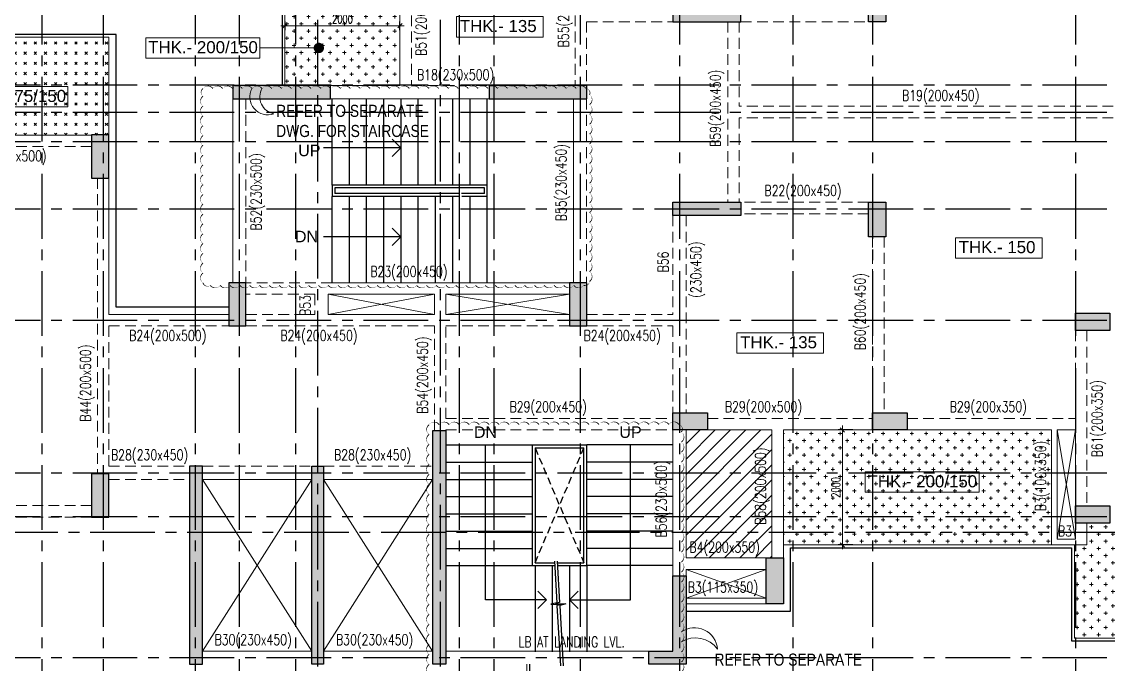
# Model space of a CAD drawing. Header units: millimetres. Extents: x 1255966 to 1543012, y 318612 to 465611.
# Drawn here: x 1376494 to 1395403, y 346053 to 357228 of the extents above; entities that cross this region are included whole.
import ezdxf

# ---------------------------------------------------------------- set-up
doc = ezdxf.new("R2010")
doc.units = ezdxf.units.MM
doc.header["$LTSCALE"] = 500
doc.header["$MEASUREMENT"] = 0
doc.header["$PDMODE"] = 34
doc.linetypes.add('HIDDEN', pattern=[0.375, 0.25, -0.125])
doc.linetypes.add('Site$0$CENTER2', pattern=[1.125, 0.75, -0.125, 0.125, -0.125])
doc.layers.get('Defpoints').update_dxf_attribs({"lineweight": 0})
for name, color, linetype, lineweight in [('ARROW', 1, 'Continuous', 0), ('CALL', 1, 'Continuous', 18), ('CUT OUT', 1, 'Continuous', 13), ('dim-M', 1, 'Continuous', 15), ('HATCH', 1, 'Continuous', 5), ('REVISION', 1, 'Continuous', 5), ('TEXT 01', 3, 'Continuous', 15), ('TOWER AREA BEAM..', 3, 'Continuous', 20), ('TOWER COL HATCH', 253, 'Continuous', 20)]:
    doc.layers.add(name, color=color, linetype=linetype, lineweight=lineweight)
for name, color, linetype in [('CUTOUT', 8, 'HIDDEN'), ('GRID', 7, 'Continuous'), ('S-COLUMN-HATCH', 253, 'Continuous'), ('S-FRAMING PLAN', 4, 'Continuous'), ('T BEAM N', 3, 'Continuous'), ('TEXT-RM NAME', 6, 'Continuous'), ('TOWER AREA COLUMN.', 6, 'Continuous')]:
    doc.layers.add(name, color=color, linetype=linetype)
for name, color, linetype, true_color in [('PROJECTION', 7, 'HIDDEN', 0xff4000), ('RAILING', 7, 'Continuous', 0xadadad), ('STAIR', 7, 'Continuous', 0x3f4f7f)]:
    doc.layers.add(name, color=color, linetype=linetype, true_color=true_color)
doc.styles.add('1.100', font='ARIALN.TTF')
doc.styles.add('2MM', font='romans.shx', dxfattribs={"width": 0.7})
doc.styles.add('ABHI', font='arial.ttf')
doc.styles.add('ARIAL', font='arial.ttf')
doc.styles.add('S-T', font='romans.shx')
doc.dimstyles.new('RAJESH', dxfattribs={"dimtxt": 200, "dimasz": 180, "dimexe": 100, "dimexo": 250, "dimgap": 50, "dimtad": 2, "dimdec": 0, "dimrnd": 5, "dimzin": 1, "dimdsep": 46, "dimtxsty": '2MM', "dimblk": 'OBLIQUE', "dimcen": 0, "dimdle": 100, "dimclrd": 1, "dimclre": 1, "dimclrt": 3, "dimadec": 0, "dimazin": 0, "dimtfac": 1, "dimtdec": 0, "dimtix": 1, "dimtmove": 2, "dimatfit": 3, "dimfxl": 1, "dimtolj": 1, "dimlwd": -1, "dimarcsym": 0})
pattern_1 = [(90, (-1381890.62, -304839.69), (-125, 125), [62.5, -187.5]), (180, (-1381859.37, -304808.44), (-125, -125), [62.5, -187.5])]

# ---------------------------------------------------------------- blocks, each defined once
blk = doc.blocks.new('A$Ca8bcdc7a')
at = {"layer": 'HATCH', "ltscale": 10}
h = blk.add_hatch(dxfattribs=at)
h.set_pattern_fill('CROSS', color=1, scale=500, angle=90)
h.set_pattern_definition(pattern_1)
h.paths.add_polyline_path([(1185, 435), (0, 435), (0, 0), (-230, 0), (-815, 0), (-815, -1410), (-25, -1410), (1185, -1410)])
h = blk.add_hatch(dxfattribs=at)
h.set_pattern_fill('CROSS', color=1, scale=500, angle=45)
h.set_pattern_definition([(45, (-1381890.62, -304839.69), (0, 176.776695), [62.5, -187.5]), (135, (-1381846.42, -304839.69), (-176.776695, 1e-14), [62.5, -187.5])])
h.paths.add_polyline_path([(-7395, -2270), (-3880, -2270), (-3880, -570), (-7510, -570), (-7510, -770), (-7395, -770)])
h = blk.add_hatch(dxfattribs=at)
h.set_pattern_fill('ANSI31', color=1, scale=1500)
h.set_pattern_definition([(45, (-1381890.62, -304839.69), (-132.582521, 132.582521), [])])
h.paths.add_polyline_path([(7660, -7400), (6685, -7400), (6165, -7400), (6167, -9625), (7660, -9625)])
h = blk.add_hatch(dxfattribs=at)
h.set_pattern_fill('CROSS', color=1, scale=500, angle=90)
h.set_pattern_definition(pattern_1)
h.paths.add_polyline_path([(12525, -7400), (10160, -7400), (9410, -7400), (7860, -7400), (7860, -9400), (12525, -9400)])
h = blk.add_hatch(dxfattribs=at)
h.set_pattern_fill('CROSS', color=1, scale=500, angle=90)
h.set_pattern_definition(pattern_1)
h.paths.add_polyline_path([(18030, -9020), (13690, -9020), (13140, -9020), (13140, -9400), (12925, -9400), (12925, -11020), (18030, -11020)])
at = {"layer": 'CUT OUT', "color": 1, "ltscale": 10}
for p, q in [((-65, -5390), (1785, -5040)), ((-65, -5040), (1785, -5390)), ((1985, -5390), (4135, -5040)), ((1985, -5040), (4135, -5390)), ((12940, -7400), (12625, -9300)), ((12625, -7400), (12940, -9300)), ((-2250, -11245), (-347, -8260)), ((-2250, -8260), (-347, -11245)), ((-147, -11245), (1755, -8260)), ((-147, -8260), (1755, -11245)), ((7560, -9825), (6165, -10325)), ((6165, -9825), (7560, -10325))]:
    blk.add_line(p, q, dxfattribs=at)
at = {"layer": 'S-FRAMING PLAN', "color": 3, "linetype": 'ByBlock', "lineweight": 20, "ltscale": 10}
for p, q in [((1185, 435), (1185, -1410)), ((-815, 0), (-815, -1410)), ((-25, -1410), (1185, -1410)), ((-1725, -1640), (-1725, -4840)), ((-25, -1640), (2735, -1640)), ((4205, -1640), (4205, -4840)), ((-4180, -2270), (-7395, -2270)), ((-3880, -3020), (-3880, -5390)), ((4135, -4840), (5, -4840)), ((-65, -5040), (-65, -5390)), ((1785, -5040), (-65, -5040)), ((1785, -5390), (1785, -5040)), ((4135, -5040), (1985, -5040)), ((1985, -5390), (1985, -5040)), ((-3880, -5390), (-1795, -5390)), ((-65, -5390), (1785, -5390)), ((1985, -5390), (4135, -5390)), ((5935, -7400), (5935, -9940)), ((6165, -7400), (6165, -9625)), ((6535, -7400), (7660, -7400)), ((7660, -7400), (7660, -9625)), ((7860, -7400), (7860, -9625)), ((7860, -7400), (9410, -7400)), ((10010, -7400), (12525, -7400)), ((12525, -7400), (12525, -9400)), ((12625, -7400), (12625, -9300)), ((12625, -7400), (12940, -7400)), ((12940, -7400), (12940, -8720)), ((-2250, -8260), (-347, -8260)), ((-147, -8260), (1755, -8260)), ((12940, -9020), (12940, -9300)), ((13140, -9020), (13140, -9400)), ((7860, -9400), (12525, -9400)), ((12525, -9400), (13140, -9400)), ((12625, -9300), (12940, -9300)), ((6165, -9625), (7560, -9625)), ((6165, -9825), (7560, -9825)), ((7560, -10325), (6165, -10325)), ((7560, -10425), (6165, -10425)), ((-347, -11245), (-2250, -11245)), ((1755, -11245), (-147, -11245)), ((3395, -11475), (3395, -13425))]:
    blk.add_line(p, q, dxfattribs=at)
at = {"layer": 'S-FRAMING PLAN', "color": 1, "linetype": 'ByBlock', "lineweight": 20, "ltscale": 10}
blk.add_line((5515, -11245), (1985, -11245), dxfattribs=at)
at = {"layer": 'S-FRAMING PLAN', "color": 3, "linetype": 'ByBlock', "lineweight": 20, "ltscale": 10}
for points in [[(-3880, -2270), (-3880, -570), (-7510, -570), (-7510, -770)], [(18030, -9020), (18030, -11020), (12925, -11020), (12925, -9400)]]:
    blk.add_lwpolyline(points, dxfattribs=at)
at = {"layer": 'TOWER AREA BEAM..', "color": 3, "linetype": 'HIDDEN', "ltscale": 1.5}
for p, q in [((1385, 935), (1385, -1410)), ((4235, 935), (4235, -1410)), ((4435, -300), (4435, -1410)), ((4435, -300), (5935, -300)), ((6889, -300), (6889, -3440)), ((7089, -300), (7089, -1770)), ((7119, -300), (9340, -300)), ((1385, -1410), (2735, -1410)), ((-1495, -1640), (-1495, -4840)), ((4435, -1640), (4435, -4840)), ((13880, -1770), (7089, -1770)), ((13880, -1970), (7089, -1970)), ((7089, -1970), (7089, -3440)), ((-4180, -2470), (-7395, -2470)), ((-4080, -3020), (-4080, -8165)), ((9340, -3440), (7119, -3440)), ((5935, -3670), (5935, -5390)), ((6165, -3670), (6165, -7100)), ((9340, -3640), (7119, -3640)), ((9410, -4040), (9410, -7100)), ((9610, -4040), (9610, -7100)), ((5, -4840), (-1495, -4840)), ((-295, -5040), (-1495, -5040)), ((-295, -5040), (-295, -5390)), ((-1495, -5390), (-295, -5390)), ((4435, -5390), (5935, -5390)), ((-3880, -5590), (-1795, -5590)), ((-3880, -5590), (-3880, -8030)), ((-1495, -5590), (1785, -5590)), ((1785, -7410), (1785, -5590)), ((1985, -5590), (4135, -5590)), ((1985, -7200), (1985, -5590)), ((4435, -5590), (5935, -5590)), ((5935, -5590), (5935, -7100)), ((12940, -5670), (12940, -7200)), ((13140, -5670), (13140, -8720)), ((1985, -7200), (5935, -7200)), ((6535, -7200), (9410, -7200)), ((10010, -7200), (12940, -7200)), ((1985, -7400), (5935, -7400)), ((1985, -7410), (1985, -7400)), ((-3880, -8030), (-2480, -8030)), ((-2250, -8030), (-347, -8030)), ((-147, -8030), (1755, -8030)), ((-3880, -8260), (-2480, -8260)), ((-4180, -8715), (-9305, -8715)), ((-4180, -8915), (-5670, -8915)), ((6165, -9825), (6165, -9940))]:
    blk.add_line(p, q, dxfattribs=at)
blk = doc.blocks.new('_Open90')
at = {"color": 0, "linetype": 'ByBlock', "lineweight": -2}
for p, q in [((0, 0), (-1, 0)), ((-0.5, 0.5), (0, 0)), ((0, 0), (-0.5, -0.5))]:
    blk.add_line(p, q, dxfattribs=at)
blk = doc.blocks.new('EEE')
at = {"layer": 'GRID', "color": 16, "linetype": 'Site$0$CENTER2', "ltscale": 3}
for points in [[(1376845.6, 258923.2), (1376845.6, 223711.9)], [(1377910.6, 258923.2), (1377910.6, 223711.9)], [(1379510.6, 258923.2), (1379510.6, 223711.9)], [(1380280.6, 258923.2), (1380280.6, 223711.9)], [(1381260.6, 258923.2), (1381260.6, 223711.9)], [(1382164.8, 258923.2), (1381643.1, 258229.8), (1381643.1, 223711.9)], [(1383253.9, 258923.2), (1383775.6, 258229.8), (1383775.6, 223711.9)], [(1384105.6, 258923.2), (1384105.6, 223711.9)], [(1384710.6, 258923.2), (1384710.6, 223711.9)], [(1386210.6, 258923.2), (1386210.6, 223711.9)], [(1387940.6, 258923.2), (1387940.6, 223711.9)], [(1389915.6, 258923.2), (1389915.6, 223711.9)], [(1391300.6, 258923.2), (1391300.6, 223711.9)], [(1394830.6, 258923.2), (1394830.6, 223711.9)], [(1363880.9, 245284), (1442964.5, 245284)], [(1363880.9, 244813.8), (1442964.5, 244813.8)], [(1363880.9, 244299), (1442964.5, 244299)], [(1363880.9, 243128.8), (1442964.5, 243128.8)], [(1363880.9, 241193.8), (1442964.5, 241193.8)], [(1363880.9, 238538.8), (1442964.5, 238538.8)], [(1363880.9, 237778.8), (1442964.5, 237778.8)], [(1363880.9, 236875.5), (1364185.2, 237504), (1442964.5, 237504)], [(1363880.9, 235324.1), (1442964.5, 235324.1)]]:
    blk.add_lwpolyline(points, dxfattribs=at)
blk = doc.blocks.new('3tgra')
at = {"layer": 'TOWER COL HATCH'}
h = blk.add_hatch(color=253, dxfattribs=at)
h.dxf.hatch_style = 1
h.paths.add_polyline_path([(1391531, 85842), (1391231, 85842), (1391231, 86442), (1391531, 86442)])
h = blk.add_hatch(color=253, dxfattribs=at)
h.dxf.hatch_style = 1
h.paths.add_polyline_path([(1389011, 85842), (1389011, 86072), (1387826, 86072), (1387826, 85842)])
h = blk.add_hatch(color=253, dxfattribs=at)
h.dxf.hatch_style = 1
h.paths.add_polyline_path([(1381866, 84502), (1381866, 84732), (1380166, 84732), (1380166, 84502)])
h = blk.add_hatch(color=253, dxfattribs=at)
h.dxf.hatch_style = 1
h.paths.add_polyline_path([(1386326, 84502), (1386326, 84732), (1384626, 84732), (1384626, 84502)])
h = blk.add_hatch(color=253, dxfattribs=at)
h.dxf.hatch_style = 1
h.paths.add_polyline_path([(1377711, 83122), (1378011, 83122), (1378011, 83872), (1377711, 83872)])
h = blk.add_hatch(color=253, dxfattribs=at)
h.dxf.hatch_style = 1
h.paths.add_polyline_path([(1389010, 82702), (1389010, 82472), (1387826, 82472), (1387826, 82702)])
h = blk.add_hatch(color=253, dxfattribs=at)
h.dxf.hatch_style = 1
h.paths.add_polyline_path([(1391231, 82702), (1391531, 82702), (1391531, 82102), (1391231, 82102)])
h = blk.add_hatch(color=253, dxfattribs=at)
h.dxf.hatch_style = 1
h.paths.add_polyline_path([(1380096, 80552), (1380396, 80552), (1380396, 81302), (1380096, 81302)])
h = blk.add_hatch(color=253, dxfattribs=at)
h.dxf.hatch_style = 1
h.paths.add_polyline_path([(1386026, 80552), (1386326, 80552), (1386326, 81302), (1386026, 81302)])
h = blk.add_hatch(color=253, dxfattribs=at)
h.dxf.hatch_style = 1
h.paths.add_polyline_path([(1395431, 80772), (1395431, 80472), (1394831, 80472), (1394831, 80772)])
h = blk.add_hatch(color=253, dxfattribs=at)
h.dxf.hatch_style = 1
h.paths.add_polyline_path([(1388426, 79042), (1388426, 78742), (1387826, 78742), (1387826, 79042)])
h = blk.add_hatch(color=253, dxfattribs=at)
h.dxf.hatch_style = 1
h.paths.add_polyline_path([(1391901, 79042), (1391901, 78742), (1391301, 78742), (1391301, 79042)])
h = blk.add_hatch(color=253, dxfattribs=at)
h.dxf.hatch_style = 1
h.paths.add_polyline_path([(1383876, 78732), (1383876, 74667), (1383646, 74667), (1383646, 77882), (1383646, 78112), (1383646, 78732)])
h = blk.add_hatch(color=253, dxfattribs=at)
h.dxf.hatch_style = 1
h.paths.add_polyline_path([(1379641, 78112), (1379411, 78112), (1379411, 74667), (1379641, 74667), (1379641, 77882)])
h = blk.add_hatch(color=253, dxfattribs=at)
h.dxf.hatch_style = 1
h.paths.add_polyline_path([(1381543, 78112), (1381743, 78112), (1381743, 77882), (1381743, 74667), (1381543, 74667), (1381543, 77882)])
h = blk.add_hatch(color=253, dxfattribs=at)
h.dxf.hatch_style = 1
h.paths.add_polyline_path([(1377711, 77227), (1378011, 77227), (1378011, 77977), (1377711, 77977)])
h = blk.add_hatch(color=253, dxfattribs=at)
h.dxf.hatch_style = 1
h.paths.add_polyline_path([(1395431, 77422), (1395431, 77122), (1394831, 77122), (1394831, 77422)])
h = blk.add_hatch(color=253, dxfattribs=at)
h.dxf.hatch_style = 1
h.paths.add_polyline_path([(1389451, 76517), (1389751, 76517), (1389751, 75717), (1389451, 75717)])
h = blk.add_hatch(color=253, dxfattribs=at)
h.dxf.hatch_style = 1
h.paths.add_polyline_path([(1388056, 76202), (1388056, 74667), (1387406, 74667), (1387406, 74897), (1387826, 74897), (1387826, 76202)])
at = {"layer": 'TOWER AREA COLUMN.', "color": 4}
for points in [[(1391531, 85842), (1391231, 85842), (1391231, 86442), (1391531, 86442)], [(1389011, 85842), (1389011, 86072), (1387826, 86072), (1387826, 85842)], [(1381866, 84502), (1381866, 84732), (1380166, 84732), (1380166, 84502)], [(1386326, 84502), (1386326, 84732), (1384626, 84732), (1384626, 84502)], [(1377711, 83122), (1378011, 83122), (1378011, 83872), (1377711, 83872)], [(1389010, 82702), (1389010, 82472), (1387826, 82472), (1387826, 82702)], [(1391231, 82702), (1391531, 82702), (1391531, 82102), (1391231, 82102)], [(1380096, 80552), (1380396, 80552), (1380396, 81302), (1380096, 81302)], [(1386026, 80552), (1386326, 80552), (1386326, 81302), (1386026, 81302)], [(1395431, 80772), (1395431, 80472), (1394831, 80472), (1394831, 80772)], [(1388426, 79042), (1388426, 78742), (1387826, 78742), (1387826, 79042)], [(1391901, 79042), (1391901, 78742), (1391301, 78742), (1391301, 79042)], [(1377711, 77227), (1378011, 77227), (1378011, 77977), (1377711, 77977)], [(1395431, 77422), (1395431, 77122), (1394831, 77122), (1394831, 77422)], [(1389451, 76517), (1389751, 76517), (1389751, 75717), (1389451, 75717)]]:
    blk.add_lwpolyline(points, close=True, dxfattribs=at)
for points in [[(1383876, 78732), (1383876, 74667), (1383646, 74667), (1383646, 77882), (1383646, 77882), (1383646, 78112), (1383646, 78112), (1383646, 78732), (1383876, 78732)], [(1379641, 78112), (1379411, 78112), (1379411, 74667), (1379641, 74667), (1379641, 77882), (1379641, 77882), (1379641, 78112)], [(1381543, 78112), (1381743, 78112), (1381743, 77882), (1381743, 77882), (1381743, 74667), (1381543, 74667), (1381543, 77882), (1381543, 77882), (1381543, 78112)], [(1388056, 76202), (1388056, 74667), (1387406, 74667), (1387406, 74897), (1387826, 74897), (1387826, 76202), (1388056, 76202)]]:
    blk.add_lwpolyline(points, dxfattribs=at)
blk = doc.blocks.new('_Oblique')
at = {"color": 0, "linetype": 'ByBlock', "lineweight": -2}
blk.add_line((-0.5, -0.5), (0.5, 0.5), dxfattribs=at)
blk = doc.blocks.new('*D590')
at = {"layer": 'Defpoints', "color": 0, "ltscale": 100, "transparency": 16777216}
for p in [(1390995, 350128), (1390777, 348128), (1390995, 348128)]:
    blk.add_point(p, dxfattribs=at)
at = {"layer": 'dim-M', "color": 1, "ltscale": 100, "transparency": 16777216}
blk.add_line((1390777, 350203), (1390777, 348053), dxfattribs=at)
at = {"layer": 'dim-M', "color": 1, "lineweight": -2, "ltscale": 100, "transparency": 16777216}
for p, q in [((1390955, 350128), (1390702, 350128)), ((1390955, 348128), (1390702, 348128))]:
    blk.add_line(p, q, dxfattribs=at)
at = {"layer": 'dim-M', "color": 1, "ltscale": 100, "transparency": 16777216, "xscale": 75, "yscale": 75, "zscale": 75}
for p, rotation in [((1390777, 350128), 90), ((1390777, 348128), 270)]:
    blk.add_blockref('_Oblique', p, dxfattribs=dict(at, rotation=rotation))
at = {"layer": 'dim-M', "color": 3, "ltscale": 100, "transparency": 16777216, "insert": (1390662, 349128), "char_height": 150, "attachment_point": 5, "rotation": 90, "style": '2MM'}
blk.add_mtext('\\A1;2000', dxfattribs=at)
blk = doc.blocks.new('*D687')
at = {"layer": 'Defpoints', "color": 0, "ltscale": 100, "transparency": 16777216}
for p in [(1381076, 357040), (1383076, 357159), (1383076, 357040)]:
    blk.add_point(p, dxfattribs=at)
at = {"layer": 'dim-M', "color": 1, "lineweight": -2, "ltscale": 100, "transparency": 16777216}
for p, q in [((1381076, 357080), (1381076, 357234)), ((1383076, 357080), (1383076, 357234))]:
    blk.add_line(p, q, dxfattribs=at)
at = {"layer": 'dim-M', "color": 1, "ltscale": 100, "transparency": 16777216}
blk.add_line((1381001, 357159), (1383151, 357159), dxfattribs=at)
at = {"layer": 'dim-M', "color": 1, "ltscale": 100, "transparency": 16777216, "xscale": 75, "yscale": 75, "zscale": 75, "rotation": 180}
blk.add_blockref('_Oblique', (1381076, 357159), dxfattribs=at)
at = {"layer": 'dim-M', "color": 1, "ltscale": 100, "transparency": 16777216, "xscale": 75, "yscale": 75, "zscale": 75}
blk.add_blockref('_Oblique', (1383076, 357159), dxfattribs=at)
at = {"layer": 'dim-M', "color": 3, "ltscale": 100, "transparency": 16777216, "insert": (1382076, 357274), "char_height": 150, "attachment_point": 5, "style": '2MM'}
blk.add_mtext('\\A1;2000', dxfattribs=at)
blk = doc.blocks.new('A$C23cda4c2')
at = {"layer": 'CALL', "color": 7, "linetype": 'Continuous', "ltscale": 10}
blk.add_lwpolyline([(754, 0), (-754, 0), (-754, -355), (754, -355)], close=True, dxfattribs=at)
at = {"layer": 'TEXT 01', "color": 2, "linetype": 'Continuous', "style": 'ABHI'}
blk.add_text('THK.- 135', height=210, dxfattribs=at).set_placement((-697, -269, -4))

msp = doc.modelspace()

# ---------------------------------------------------------------- linework, layer by layer
at = {"layer": 'CALL', "color": 7, "linetype": 'Continuous', "ltscale": 10}
for points in [[(1380635.9, 356949.7), (1378656.7, 356949.7), (1378656.7, 356594.2), (1380635.9, 356594.2)], [(1377298.3, 356101.5), (1375319.1, 356101.5), (1375319.1, 355746.1), (1377298.3, 355746.1)], [(1393153.6, 349398.9), (1391174.4, 349398.9), (1391174.4, 349043.5), (1393153.6, 349043.5)]]:
    msp.add_lwpolyline(points, close=True, dxfattribs=at)
at = {"layer": 'CALL', "color": 7, "linetype": 'Continuous', "ltscale": 10, "elevation": -0.2}
msp.add_lwpolyline([(1394250.2, 353472.2), (1392742.1, 353472.2), (1392742.1, 353116.8), (1394250.2, 353116.8)], close=True, dxfattribs=at)
at = {"layer": 'CUTOUT'}
for p, q in [((1385427.6, 347817.7), (1386277.6, 349817.7)), ((1385427.6, 349817.7), (1386277.6, 347817.7))]:
    msp.add_line(p, q, dxfattribs=at)
at = {"layer": 'PROJECTION', "ltscale": 750}
for points in [[(1399970.6, 364857.9), (1394765.6, 364857.9), (1394765.6, 363237.9), (1389875.6, 363237.9), (1389875.6, 364337.9), (1388105.6, 364337.9), (1388105.6, 367077.7), (1383690.6, 367077.7), (1383690.6, 368577.7), (1377290.6, 368577.7), (1377290.6, 366652.7), (1376605.6, 366652.7), (1376605.6, 360652.7), (1378220.6, 360652.7), (1378220.6, 359117.7), (1377705.6, 359117.7), (1377705.6, 357402.7), (1381025.6, 357402.7), (1381025.6, 356117.7)], [(1380095.6, 352262.9), (1378135.6, 352262.9), (1378135.6, 357008.1), (1374330.6, 357008.1), (1374330.6, 356883.1), (1373290.6, 356883.1), (1373290.6, 358293.1), (1367345.6, 358293.1), (1367345.6, 356883.1), (1365515.6, 356883.1), (1365515.6, 347593.1), (1367310.5, 347593.1), (1367310.5, 348108.1), (1370335.6, 348108.1), (1370335.6, 344227.9)], [(1388055.6, 346977.9), (1389875.6, 346977.9), (1389875.6, 348077.9), (1394765.6, 348077.9), (1394765.6, 346457.9), (1399970.6, 346457.9), (1399970.6, 348382.9), (1400555.6, 348382.9), (1400555.6, 348027.9), (1407185.6, 348027.9), (1407185.6, 348382.9), (1407770.6, 348382.9), (1407770.6, 346457.9), (1412975.6, 346457.9), (1412975.6, 348077.9), (1417865.6, 348077.9), (1417865.6, 346977.9), (1419685.6, 346977.9)], [(1385335.6, 344227.9), (1385335.6, 346052.7)]]:
    msp.add_lwpolyline(points, dxfattribs=at)
at = {"layer": 'RAILING'}
for p, q in [((1384595.6, 354387.7), (1381895.6, 354387.7)), ((1381895.6, 354387.7), (1381895.6, 354187.9)), ((1384595.6, 354187.9), (1384595.6, 354387.7)), ((1384114.9, 354187.9), (1381895.6, 354187.9)), ((1384545.6, 354337.7), (1381945.6, 354337.7)), ((1381945.6, 354337.7), (1381945.6, 354237.9)), ((1384108.9, 354237.9), (1381945.6, 354237.9)), ((1384545.6, 354237.9), (1384146.2, 354237.9)), ((1384595.6, 354187.9), (1384152.2, 354187.9)), ((1384545.6, 354237.9), (1384545.6, 354337.7)), ((1385377.6, 349867.7), (1385377.6, 347767.7)), ((1385377.6, 349867.7), (1386327.6, 349867.7)), ((1385427.6, 349817.7), (1385427.6, 347817.7)), ((1385427.6, 349817.7), (1386277.6, 349817.7)), ((1386277.6, 347817.7), (1386277.6, 349817.7)), ((1386327.6, 347767.7), (1386327.6, 349867.7)), ((1385377.6, 347767.7), (1385770.5, 347767.7)), ((1385427.6, 347817.7), (1385767.7, 347817.7)), ((1385816.4, 347817.7), (1386277.6, 347817.7)), ((1385819.2, 347767.7), (1386327.6, 347767.7))]:
    msp.add_line(p, q, dxfattribs=at)
at = {"layer": 'REVISION', "elevation": -56210.2}
msp.add_lwpolyline([(1379649.5, 356065, 0, 17.1, -0.5205671), (1379820.4, 356065.1, 0, 17.1, -0.5205671), (1379991.3, 356065.1, 0, 17.1, -0.5205671), (1380162.2, 356065.2, 0, 17.1, -0.5205671), (1380333.1, 356065.3, 0, 17.1, -0.5205671), (1380504, 356065.3, 0, 17.1, -0.5205671), (1380674.9, 356065.4, 0, 17.1, -0.5205671), (1380845.8, 356065.5, 0, 17.1, -0.5205671), (1381016.7, 356065.6, 0, 17.1, -0.5205671), (1381187.6, 356065.6, 0, 17.1, -0.5205671), (1381358.4, 356065.7, 0, 17.1, -0.5205671), (1381529.3, 356065.8, 0, 17.1, -0.5205671), (1381700.2, 356065.8, 0, 17.1, -0.5205671), (1381871.1, 356065.9, 0, 17.1, -0.5205671), (1382042, 356066, 0, 17.1, -0.5205671), (1382212.9, 356066, 0, 17.1, -0.5205671), (1382383.8, 356066.1, 0, 17.1, -0.5205671), (1382554.7, 356066.2, 0, 17.1, -0.5205671), (1382725.6, 356066.2, 0, 17.1, -0.5205671), (1382896.5, 356066.3, 0, 17.1, -0.5205671), (1383067.3, 356066.4, 0, 17.1, -0.5205671), (1383238.2, 356066.4, 0, 17.1, -0.5205671), (1383409.1, 356066.5, 0, 17.1, -0.5205671), (1383580, 356066.6, 0, 17.1, -0.5205671), (1383750.9, 356066.7, 0, 17.1, -0.5205671), (1383921.8, 356066.7, 0, 17.1, -0.5205671), (1384092.7, 356066.8, 0, 17.1, -0.5205671), (1384263.6, 356066.9, 0, 17.1, -0.5205671), (1384434.5, 356066.9, 0, 17.1, -0.5205671), (1384605.3, 356067, 0, 17.1, -0.5205671), (1384776.2, 356067.1, 0, 17.1, -0.5205671), (1384947.1, 356067.1, 0, 17.1, -0.5205671), (1385118, 356067.2, 0, 17.1, -0.5205671), (1385288.9, 356067.3, 0, 17.1, -0.5205671), (1385459.8, 356067.3, 0, 17.1, -0.5205671), (1385630.7, 356067.4, 0, 17.1, -0.5205671), (1385801.6, 356067.5, 0, 17.1, -0.5205671), (1385972.5, 356067.5, 0, 17.1, -0.5205671), (1386143.4, 356067.6, 0, 17.1, -0.5205671), (1386314.2, 356067.7, 0, 17.1, -0.5205671), (1386375.8, 355958.4, 0, 17.1, -0.5205671), (1386375.8, 355787.5, 0, 17.1, -0.5205671), (1386375.8, 355616.6, 0, 17.1, -0.5205671), (1386375.8, 355445.7, 0, 17.1, -0.5205671), (1386375.8, 355274.8, 0, 17.1, -0.5205671), (1386375.7, 355103.9, 0, 17.1, -0.5205671), (1386375.7, 354933.1, 0, 17.1, -0.5205671), (1386375.7, 354762.2, 0, 17.1, -0.5205671), (1386375.7, 354591.3, 0, 17.1, -0.5205671), (1386375.7, 354420.4, 0, 17.1, -0.5205671), (1386375.7, 354249.5, 0, 17.1, -0.5205671), (1386375.6, 354078.6, 0, 17.1, -0.5205671), (1386375.6, 353907.7, 0, 17.1, -0.5205671), (1386375.6, 353736.8, 0, 17.1, -0.5205671), (1386375.6, 353565.9, 0, 17.1, -0.5205671), (1386375.6, 353395, 0, 17.1, -0.5205671), (1386375.6, 353224.2, 0, 17.1, -0.5205671), (1386375.6, 353053.3, 0, 17.1, -0.5205671), (1386375.5, 352882.4, 0, 17.1, -0.5205671), (1386375.5, 352711.5, 0, 17.1, -0.5205671), (1386271.8, 352644.3, 0, 17.1, -0.5205671), (1386100.9, 352644.3, 0, 17.1, -0.5205671), (1385930, 352644.2, 0, 17.1, -0.5205671), (1385759.1, 352644.2, 0, 17.1, -0.5205671), (1385588.3, 352644.2, 0, 17.1, -0.5205671), (1385417.4, 352644.1, 0, 17.1, -0.5205671), (1385246.5, 352644.1, 0, 17.1, -0.5205671), (1385075.6, 352644.1, 0, 17.1, -0.5205671), (1384904.7, 352644, 0, 17.1, -0.5205671), (1384733.8, 352644, 0, 17.1, -0.5205671), (1384562.9, 352644, 0, 17.1, -0.5205671), (1384392, 352643.9, 0, 17.1, -0.5205671), (1384221.1, 352643.9, 0, 17.1, -0.5205671), (1384050.3, 352643.9, 0, 17.1, -0.5205671), (1383879.4, 352643.9, 0, 17.1, -0.5205671), (1383708.5, 352643.8, 0, 17.1, -0.5205671), (1383537.6, 352643.8, 0, 17.1, -0.5205671), (1383366.7, 352643.8, 0, 17.1, -0.5205671), (1383195.8, 352643.7, 0, 17.1, -0.5205671), (1383024.9, 352643.7, 0, 17.1, -0.5205671), (1382854, 352643.7, 0, 17.1, -0.5205671), (1382683.1, 352643.6, 0, 17.1, -0.5205671), (1382512.2, 352643.6, 0, 17.1, -0.5205671), (1382341.4, 352643.6, 0, 17.1, -0.5205671), (1382170.5, 352643.6, 0, 17.1, -0.5205671), (1381999.6, 352643.5, 0, 17.1, -0.5205671), (1381828.7, 352643.5, 0, 17.1, -0.5205671), (1381657.8, 352643.5, 0, 17.1, -0.5205671), (1381486.9, 352643.4, 0, 17.1, -0.5205671), (1381316, 352643.4, 0, 17.1, -0.5205671), (1381145.1, 352643.4, 0, 17.1, -0.5205671), (1380974.2, 352643.3, 0, 17.1, -0.5205671), (1380803.3, 352643.3, 0, 17.1, -0.5205671), (1380632.5, 352643.3, 0, 17.1, -0.5205671), (1380461.6, 352643.2, 0, 17.1, -0.5205671), (1380290.7, 352643.2, 0, 17.1, -0.5205671), (1380119.8, 352643.2, 0, 17.1, -0.5205671), (1379948.9, 352643.2, 0, 17.1, -0.5205671), (1379778, 352643.1, 0, 17.1, -0.5205671), (1379649.5, 352685.5, 0, 17.1, -0.5205671), (1379649.5, 352856.4, 0, 17.1, -0.5205671), (1379649.5, 353027.3, 0, 17.1, -0.5205671), (1379649.5, 353198.2, 0, 17.1, -0.5205671), (1379649.5, 353369.1, 0, 17.1, -0.5205671), (1379649.5, 353540, 0, 17.1, -0.5205671), (1379649.5, 353710.9, 0, 17.1, -0.5205671), (1379649.5, 353881.8, 0, 17.1, -0.5205671), (1379649.5, 354052.6, 0, 17.1, -0.5205671), (1379649.5, 354223.5, 0, 17.1, -0.5205671), (1379649.5, 354394.4, 0, 17.1, -0.5205671), (1379649.5, 354565.3, 0, 17.1, -0.5205671), (1379649.5, 354736.2, 0, 17.1, -0.5205671), (1379649.5, 354907.1, 0, 17.1, -0.5205671), (1379649.5, 355078, 0, 17.1, -0.5205671), (1379649.5, 355248.9, 0, 17.1, -0.5205671), (1379649.5, 355419.8, 0, 17.1, -0.5205671), (1379649.5, 355590.7, 0, 17.1, -0.5205671), (1379649.5, 355761.5, 0, 17.1, -0.5205671), (1379649.5, 355932.4, 0, 17.1, -0.5205671)], format="xyseb", close=True, dxfattribs=at)
at = {"layer": 'REVISION', "elevation": -74946.9}
msp.add_lwpolyline([(1383584.6, 345877.6, 0, 17.4, -0.5205671), (1383584.6, 346051.5, 0, 17.4, -0.5205671), (1383584.6, 346225.4, 0, 17.4, -0.5205671), (1383584.6, 346399.3, 0, 17.4, -0.5205671), (1383584.6, 346573.2, 0, 17.4, -0.5205671), (1383584.6, 346747, 0, 17.4, -0.5205671), (1383584.6, 346920.9, 0, 17.4, -0.5205671), (1383584.6, 347094.8, 0, 17.4, -0.5205671), (1383584.6, 347268.7, 0, 17.4, -0.5205671), (1383584.6, 347442.6, 0, 17.4, -0.5205671), (1383584.6, 347616.5, 0, 17.4, -0.5205671), (1383584.6, 347790.4, 0, 17.4, -0.5205671), (1383584.6, 347964.2, 0, 17.4, -0.5205671), (1383584.6, 348138.1, 0, 17.4, -0.5205671), (1383584.6, 348312, 0, 17.4, -0.5205671), (1383584.6, 348485.9, 0, 17.4, -0.5205671), (1383584.6, 348659.8, 0, 17.4, -0.5205671), (1383584.6, 348833.7, 0, 17.4, -0.5205671), (1383584.6, 349007.6, 0, 17.4, -0.5205671), (1383584.6, 349181.4, 0, 17.4, -0.5205671), (1383584.6, 349355.3, 0, 17.4, -0.5205671), (1383584.6, 349529.2, 0, 17.4, -0.5205671), (1383584.6, 349703.1, 0, 17.4, -0.5205671), (1383584.6, 349877, 0, 17.4, -0.5205671), (1383584.6, 350050.9, 0, 17.4, -0.5205671), (1383584.6, 350220, 0, 17.4, -0.5205671), (1383758.4, 350220.1, 0, 17.4, -0.5205671), (1383932.3, 350220.3, 0, 17.4, -0.5205671), (1384106.2, 350220.4, 0, 17.4, -0.5205671), (1384280.1, 350220.6, 0, 17.4, -0.5205671), (1384454, 350220.7, 0, 17.4, -0.5205671), (1384627.9, 350220.9, 0, 17.4, -0.5205671), (1384801.8, 350221, 0, 17.4, -0.5205671), (1384975.6, 350221.1, 0, 17.4, -0.5205671), (1385149.5, 350221.3, 0, 17.4, -0.5205671), (1385323.4, 350221.4, 0, 17.4, -0.5205671), (1385497.3, 350221.6, 0, 17.4, -0.5205671), (1385671.2, 350221.7, 0, 17.4, -0.5205671), (1385845.1, 350221.9, 0, 17.4, -0.5205671), (1386019, 350222, 0, 17.4, -0.5205671), (1386192.8, 350222.1, 0, 17.4, -0.5205671), (1386366.7, 350222.3, 0, 17.4, -0.5205671), (1386540.6, 350222.4, 0, 17.4, -0.5205671), (1386714.5, 350222.6, 0, 17.4, -0.5205671), (1386888.4, 350222.7, 0, 17.4, -0.5205671), (1387062.3, 350222.9, 0, 17.4, -0.5205671), (1387236.2, 350223, 0, 17.4, -0.5205671), (1387410, 350223.1, 0, 17.4, -0.5205671), (1387583.9, 350223.3, 0, 17.4, -0.5205671), (1387757.8, 350223.4, 0, 17.4, -0.5205671), (1387931.7, 350223.6, 0, 17.4, -0.5205671), (1387973.9, 350092, 0, 17.4, -0.5205671), (1387973.9, 349918.1, 0, 17.4, -0.5205671), (1387973.9, 349744.2, 0, 17.4, -0.5205671), (1387973.9, 349570.3, 0, 17.4, -0.5205671), (1387973.9, 349396.4, 0, 17.4, -0.5205671), (1387973.9, 349222.5, 0, 17.4, -0.5205671), (1387973.8, 349048.6, 0, 17.4, -0.5205671), (1387973.8, 348874.8, 0, 17.4, -0.5205671), (1387973.8, 348700.9, 0, 17.4, -0.5205671), (1387973.8, 348527, 0, 17.4, -0.5205671), (1387973.8, 348353.1, 0, 17.4, -0.5205671), (1387973.8, 348179.2, 0, 17.4, -0.5205671), (1387973.8, 348005.3, 0, 17.4, -0.5205671), (1387973.7, 347831.4, 0, 17.4, -0.5205671), (1387973.7, 347657.6, 0, 17.4, -0.5205671), (1387973.7, 347483.7, 0, 17.4, -0.5205671), (1387973.7, 347309.8, 0, 17.4, -0.5205671), (1387973.7, 347135.9, 0, 17.4, -0.5205671), (1387973.7, 346962, 0, 17.4, -0.5205671), (1387973.6, 346788.1, 0, 17.4, -0.5205671), (1387973.6, 346614.2, 0, 17.4, -0.5205671), (1387973.6, 346440.4, 0, 17.4, -0.5205671), (1387973.6, 346266.5, 0, 17.4, -0.5205671), (1387973.6, 346092.6, 0, 17.4, -0.5205671), (1387973.6, 345918.7, 0, 17.4, -0.5205671)], format="xyseb", dxfattribs=at)
at = {"layer": 'REVISION'}
for centre, radius, start, end in [((1380775.1, 355918.5, -56210.2), 310.5, 150.8107, 290.38011), ((1380934.6, 355920.2, -56210.2), 297.2, 149.73103, 260.04807), ((1388203.9, 346286.9, -74946.9), 400.2, 4.10461, 125.13127), ((1388222.2, 346044.1, -74946.9), 467.8, 35.47538, 122.10267)]:
    msp.add_arc(centre, radius, start, end, dxfattribs=at)
at = {"layer": 'STAIR'}
for p, q in [((1381895.6, 354387.7), (1381895.6, 355887.7)), ((1382195.6, 354387.7), (1382195.6, 355887.7)), ((1382495.6, 354387.7), (1382495.6, 355887.7)), ((1382795.6, 354387.7), (1382795.6, 355887.7)), ((1383095.6, 354387.7), (1383095.6, 355887.7)), ((1383395.6, 354387.7), (1383395.6, 355887.7)), ((1383695.6, 354387.7), (1383695.6, 355887.7)), ((1383995.6, 354387.7), (1383995.6, 355887.7)), ((1384295.6, 354387.7), (1384295.6, 355887.7)), ((1384595.6, 354387.7), (1384595.6, 355887.7)), ((1381895.6, 352687.9), (1381895.6, 354187.9)), ((1382195.6, 352687.9), (1382195.6, 354187.9)), ((1382495.6, 352687.9), (1382495.6, 354187.9)), ((1382795.6, 352687.9), (1382795.6, 354187.9)), ((1383095.6, 352687.9), (1383095.6, 354187.9)), ((1383395.6, 352687.9), (1383395.6, 354187.9)), ((1383695.6, 352687.9), (1383695.6, 354187.9)), ((1383995.6, 352687.9), (1383995.6, 354187.9)), ((1384295.6, 352687.9), (1384295.6, 354187.9)), ((1384595.6, 352687.9), (1384595.6, 354187.9)), ((1383877.6, 349867.7), (1385377.6, 349867.7)), ((1387827.6, 349867.7), (1386327.6, 349867.7)), ((1383877.6, 349567.7), (1385377.6, 349567.7)), ((1387827.6, 349567.7), (1386327.6, 349567.7)), ((1383877.6, 349267.7), (1385377.6, 349267.7)), ((1387827.6, 349267.7), (1386327.6, 349267.7)), ((1383877.6, 348967.7), (1385377.6, 348967.7)), ((1387827.6, 348967.7), (1386327.6, 348967.7)), ((1383877.6, 348667.7), (1385377.6, 348667.7)), ((1387827.6, 348667.7), (1386327.6, 348667.7)), ((1383877.6, 348367.7), (1385377.6, 348367.7)), ((1387827.6, 348367.7), (1386327.6, 348367.7)), ((1383877.6, 348067.7), (1385377.6, 348067.7)), ((1387827.6, 348067.7), (1386327.6, 348067.7)), ((1383877.6, 347767.7), (1385377.6, 347767.7)), ((1385427.6, 347767.7), (1385427.6, 346267.7)), ((1385727.6, 347767.7), (1385727.6, 346267.7)), ((1385766, 347848.2), (1385806.4, 347123.9)), ((1385814.7, 347848.2), (1385855.1, 347124.5)), ((1386027.6, 347767.7), (1386027.6, 346267.7)), ((1387827.6, 347767.7), (1386327.6, 347767.7)), ((1386327.6, 347767.7), (1386327.6, 346267.7)), ((1385806.4, 347123.9), (1385701.7, 347096.8)), ((1385701.7, 347096.8), (1385885.3, 347093.4)), ((1385855.1, 347124.5), (1385781.2, 347109.2)), ((1385781.2, 347109.2), (1385961.9, 347105.7)), ((1385885.3, 347093.4), (1385809.3, 347072.9)), ((1385809.3, 347072.9), (1385867.7, 346027.8)), ((1385961.9, 347105.7), (1385857.8, 347077.2)), ((1385857.8, 347077.2), (1385916.4, 346027.8))]:
    msp.add_line(p, q, dxfattribs=at)
at = {"layer": 'TEXT-RM NAME'}
for points in [[(1382793.2, 355033.3), (1381744, 355033.3)], [(1382793.2, 353487.9), (1381744, 353487.9)], [(1385327.6, 347174.7), (1384566.9, 347174.7), (1384566.9, 349867.7)], [(1386327.6, 347174.7), (1387088.3, 347174.7), (1387088.3, 349867.7)]]:
    msp.add_lwpolyline(points, dxfattribs=at)

# ---------------------------------------------------------------- block references
at = {"layer": 'CUT OUT', "color": 4}
msp.add_blockref('3tgra', (0, 271386.2), dxfattribs=at)
at = {"layer": 'GRID', "color": 4}
msp.add_blockref('EEE', (0, 110844.1), dxfattribs=at)
at = {"layer": 'S-COLUMN-HATCH', "color": 4, "ltscale": 10}
msp.add_blockref('A$Ca8bcdc7a', (1381890.6, 357527.7), dxfattribs=at)
at = {"layer": 'STAIR', "color": 4, "ltscale": 10}
for p in [(1384815.8, 357317.4), (1389693.7, 351817.7)]:
    msp.add_blockref('A$C23cda4c2', p, dxfattribs=at)
at = {"layer": 'TEXT-RM NAME', "xscale": 300, "yscale": 300, "zscale": 300}
for p in [(1383093.2, 355033.3), (1383093.2, 353487.9), (1385627.6, 347174.7)]:
    msp.add_blockref('_Open90', p, dxfattribs=at)
at = {"layer": 'TEXT-RM NAME', "xscale": 300, "yscale": 300, "zscale": 300, "rotation": 180}
msp.add_blockref('_Open90', (1386027.6, 347174.7), dxfattribs=at)

# ---------------------------------------------------------------- texts
at = {"color": 1, "linetype": 'ByBlock', "char_height": 210, "width": 2966.846, "attachment_point": 1, "rotation": 0.0027, "style": '1.100'}
for insert in [(1380921.7, 355783), (1388550.7, 346237.9, 299787.3)]:
    msp.add_mtext('REFER TO SEPARATE DWG. FOR STAIRCASE ', dxfattribs=dict(at, insert=insert))
at = {"layer": 'T BEAM N', "color": 7, "lineweight": 0, "style": 'S-T', "width": 0.75}
for s, p in [('B51(200x350)', (1383535.9, 356632.3)), ('B55(200x450)', (1386016.1, 356782.1)), ('B59(200x450)', (1388657.5, 355049.8)), ('B55(230x450)', (1385973.2, 353758)), ('B52(230x500)', (1380664.2, 353596.1)), ('(230x450)', (1388318.9, 352424.4)), ('B56', (1387748.9, 352867.6)), ('B60(200x450)', (1391178.2, 351512.9)), ('B53', (1381520.8, 352110.5)), ('B54(200x450)', (1383561.4, 350410.2)), ('B44(200x500)', (1377696.4, 350269.9)), ('B61(200x350)', (1395300.3, 349651.4)), ('B3(100x350)', (1394317.6, 348715.5)), ('B58(200x500)', (1389443.3, 348479.5)), ('B56(230x500)', (1387715.3, 348255.4))]:
    msp.add_text(s, height=185, rotation=90, dxfattribs=at).set_placement(p)
for s, p in [('B18(230x500)', (1383373.2, 356213.2)), ('B19(200x450)', (1391816, 355854.6)), ('B17(200x500)', (1375584.2, 354801.6)), ('B22(200x450)', (1389420, 354198.2)), ('B23(200x450)', (1382561, 352790.2)), ('B24(200x500)', (1378364.2, 351677.7)), ('B24(200x450)', (1380995.6, 351677.7)), ('B24(200x450)', (1386271.8, 351677.7)), ('B29(200x450)', (1384984.3, 350438.5)), ('B29(200x500)', (1388731, 350438.5)), ('B29(200x350)', (1392643.5, 350438.5)), ('B28(230x450)', (1378048, 349602.4)), ('B28(230x450)', (1381929.4, 349602.4)), ('B3', (1394529.6, 348278.1)), ('B4(200x350)', (1388114.9, 347997.3)), ('B3(115x350)', (1388083.9, 347302.4)), ('B30(230x450)', (1379850.6, 346387.2)), ('B30(230x450)', (1381963.4, 346387.2))]:
    msp.add_text(s, height=185, dxfattribs=at).set_placement(p)
at = {"layer": 'T BEAM N', "color": 1, "lineweight": 0, "style": 'S-T', "width": 0.75}
msp.add_text('LB AT LANDING LVL.', height=185, dxfattribs=at).set_placement((1385140.2, 346348.7))
at = {"layer": 'TEXT 01', "color": 2, "linetype": 'Continuous', "style": 'ABHI'}
for s, p in [('THK.- 200/150', (1378695.6, 356680.3, -4.5)), ('THK.- 175/150', (1375358, 355832.2, -4.5)), ('THK.- 150', (1392799.3, 353202.9, -4.7)), ('THK.- 200/150', (1391213.3, 349129.6, -4.5))]:
    msp.add_text(s, height=210, dxfattribs=at).set_placement(p)
at = {"layer": 'TEXT-RM NAME', "style": 'ARIAL'}
for s, p in [('UP', (1381305.6, 354889.3, 0)), ('DN', (1381248.3, 353392.3, 0)), ('DN', (1384362.9, 349989.6, 0))]:
    msp.add_text(s, height=200, rotation=360, dxfattribs=at).set_placement(p)
msp.add_text('UP', height=200, dxfattribs=at).set_placement((1386894.3, 349989.6, 0))

# ---------------------------------------------------------------- dimensions: what is measured, and where the dimension line sits
at = {"layer": 'dim-M', "ltscale": 100}
dim = msp.add_linear_dim(base=(1383075.6, 357159.3), p1=(1381075.6, 357040.2), p2=(1383075.6, 357040.2), dimstyle='RAJESH', override={"dimtxt": 150, "dimasz": 75, "dimexe": 75, "dimexo": 40, "dimgap": 40, "dimdle": 75, "dimtmove": 1}, dxfattribs=at)
dim.commit()
dim.dimension.update_dxf_attribs({"geometry": '*D687', "text_midpoint": (1382075.6, 357274.3)})
dim = msp.add_linear_dim(base=(1390776.8, 348127.9), p1=(1390995.1, 350127.9), p2=(1390995.1, 348127.9), angle=90, dimstyle='RAJESH', override={"dimtxt": 150, "dimasz": 75, "dimexe": 75, "dimexo": 40, "dimgap": 40, "dimdle": 75, "dimtmove": 1}, dxfattribs=at)
dim.commit()
dim.dimension.update_dxf_attribs({"geometry": '*D590', "text_midpoint": (1390661.8, 349127.9)})

# ---------------------------------------------------------------- leaders
at = {"layer": 'ARROW', "color": 4, "ltscale": 10}
msp.add_leader([(1381664.9, 356772), (1380635.9, 356772)], dimstyle='RAJESH', override={"dimgap": 50, "dimtad": 0, "dimldrblk": 'Dot', "dimfxl": 0.15, "dimarcsym": 2}, dxfattribs=at)

doc.saveas('drawing.dxf')
